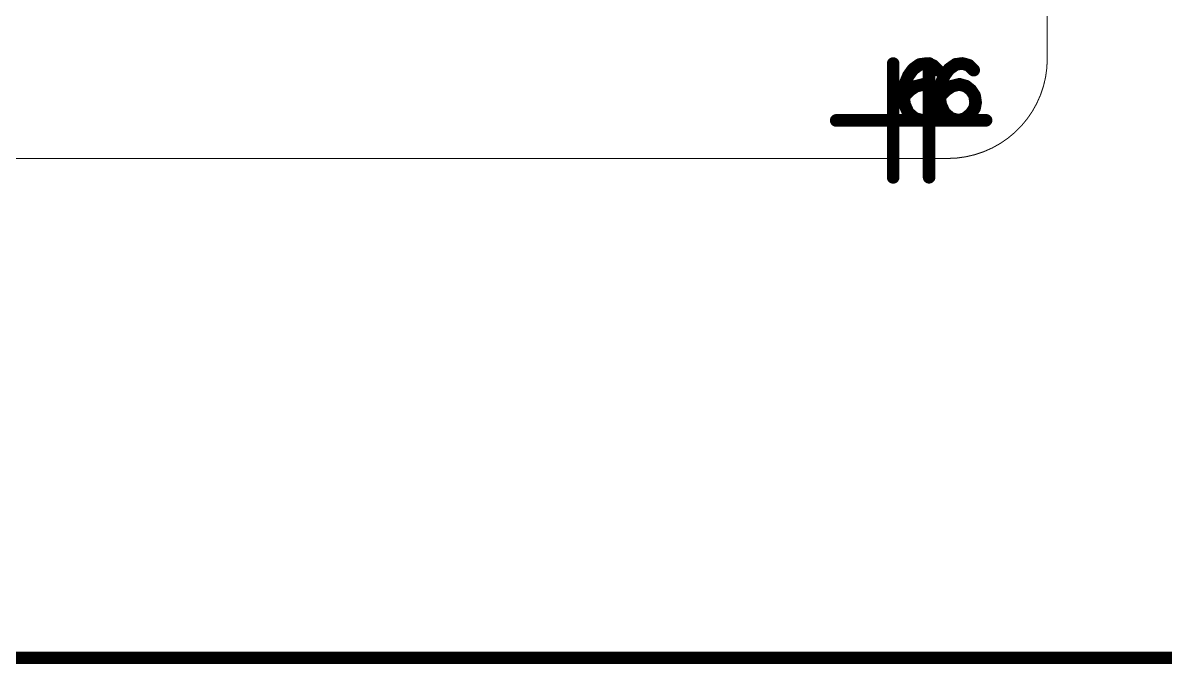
# Model space of a CAD drawing. Header units: millimetres. Extents: x 3362 to 3827, y -139 to 191.
# Drawn here: x 3602.88 to 3614.36, y 7.38 to 13.82 of the extents above; entities that cross this region are included whole.
import ezdxf

# ---------------------------------------------------------------- set-up
doc = ezdxf.new("R2010")
doc.units = ezdxf.units.MM
doc.header["$LTSCALE"] = 23.1
doc.layers.get('0').update_dxf_attribs({"linetype": 'CONTINUOUS'})

# ---------------------------------------------------------------- blocks, each defined once
blk = doc.blocks.new('PAD_R1')
at = {"const_width": 0.5}
blk.add_lwpolyline([(0.25, 0, 1), (-0.25, 0, 1)], format="xyb", close=True, dxfattribs=at)

msp = doc.modelspace()

# ---------------------------------------------------------------- linework, layer by layer
at = {"const_width": 0.0102}
msp.add_lwpolyline([(3613.171, 13.459), (3613.171, 25.059, 0.414215), (3612.171, 26.059), (3581.163, 26.059, 0.202312), (3570.347, 21.496, -0.202309), (3569.272, 21.043), (3563.773, 21.043, -0.202309), (3562.698, 21.496, 0.202312), (3551.882, 26.059), (3530.351, 26.059, 0.414215), (3529.351, 25.059), (3529.351, 13.459, 0.414215), (3530.351, 12.459), (3551.468, 12.459, -0.196013), (3553.215, 11.747, 0.196007), (3563.773, 7.443), (3569.272, 7.443, 0.196007), (3579.83, 11.747, -0.196013), (3581.577, 12.459), (3612.171, 12.459, 0.414215)], format="xyb", close=True, dxfattribs=at)
for points, const_width in [([(3611.623, 13.412), (3611.623, 12.269)], 0.127), ([(3611.819, 13.431), (3611.893, 13.327)], 0.0821), ([(3611.914, 13.47), (3611.932, 13.345)], 0.0672), ([(3611.984, 13.413), (3611.984, 12.27)], 0.127), ([(3612.007, 13.464), (3611.972, 13.342)], 0.0695), ([(3612.092, 13.414), (3612.002, 13.324)], 0.0675), ([(3612.181, 13.432), (3612.255, 13.328)], 0.0821), ([(3612.275, 13.471), (3612.293, 13.346)], 0.0672), ([(3612.368, 13.465), (3612.334, 13.343)], 0.0695), ([(3612.453, 13.415), (3612.363, 13.325)], 0.0675), ([(3611.703, 13.28), (3611.819, 13.23)], 0.0727), ([(3611.747, 13.359), (3611.851, 13.285)], 0.0818), ([(3612.064, 13.281), (3612.181, 13.231)], 0.0727), ([(3612.109, 13.36), (3612.212, 13.286)], 0.0818), ([(3611.678, 13.194), (3611.804, 13.175)], 0.0754), ([(3611.716, 13.157), (3611.806, 13.067)], 0.0945), ([(3611.788, 13.217), (3611.858, 13.112)], 0.0687), ([(3611.874, 13.255), (3611.905, 13.132)], 0.0785), ([(3611.978, 13.254), (3611.944, 13.132)], 0.0695), ([(3612.058, 13.214), (3611.978, 13.115)], 0.0609), ([(3612.039, 13.195), (3612.165, 13.176)], 0.0754), ([(3612.077, 13.158), (3612.167, 13.068)], 0.0945), ([(3612.149, 13.218), (3612.22, 13.113)], 0.0687), ([(3612.236, 13.256), (3612.266, 13.133)], 0.0785), ([(3612.34, 13.255), (3612.305, 13.133)], 0.0695), ([(3612.419, 13.215), (3612.34, 13.116)], 0.0609), ([(3611.669, 13.044), (3611.795, 13.057)], 0.0955), ([(3611.67, 13.145), (3611.796, 13.125)], 0.0754), ([(3612.114, 13.152), (3612.008, 13.082)], 0.0687), ([(3612.031, 13.045), (3612.157, 13.058)], 0.0955), ([(3612.148, 13.064), (3612.022, 13.046)], 0.0675), ([(3612.032, 13.146), (3612.157, 13.126)], 0.0754), ([(3612.475, 13.153), (3612.37, 13.083)], 0.0687), ([(3612.509, 13.065), (3612.383, 13.047)], 0.0675), ([(3611.698, 12.934), (3611.814, 12.986)], 0.0939), ([(3611.767, 12.84), (3611.85, 12.937)], 0.0879), ([(3612.054, 12.835), (3611.973, 12.932)], 0.0743), ([(3612.114, 12.901), (3612.008, 12.971)], 0.0687), ([(3612.147, 12.982), (3612.022, 13.004)], 0.058), ([(3612.06, 12.935), (3612.176, 12.987)], 0.0939), ([(3612.129, 12.841), (3612.211, 12.938)], 0.0879), ([(3612.415, 12.836), (3612.334, 12.933)], 0.0743), ([(3612.475, 12.902), (3612.37, 12.972)], 0.0687), ([(3612.509, 12.983), (3612.384, 13.005)], 0.058), ([(3612.194, 12.841), (3611.051, 12.841)], 0.127), ([(3612.556, 12.842), (3611.413, 12.842)], 0.127), ([(3611.865, 12.789), (3611.896, 12.912)], 0.0785), ([(3611.969, 12.789), (3611.934, 12.911)], 0.0692), ([(3612.226, 12.79), (3612.257, 12.913)], 0.0785), ([(3612.33, 12.79), (3612.295, 12.912)], 0.0692), ([(3571.773, 7.443), (3628.054, 7.443)], 0.127)]:
    msp.add_lwpolyline(points, dxfattribs=dict(const_width=const_width))

# ---------------------------------------------------------------- block references
at = {"xscale": 0.127, "yscale": 0.127}
for p in [(3611.623, 13.412), (3611.89, 13.403), (3611.956, 13.412), (3611.984, 13.413), (3612.023, 13.393), (3612.251, 13.404), (3612.318, 13.413), (3612.384, 13.394), (3611.775, 13.289), (3611.823, 13.355), (3612.071, 13.345), (3612.137, 13.29), (3612.184, 13.356), (3612.432, 13.346), (3611.747, 13.222), (3611.794, 13.146), (3611.851, 13.184), (3611.928, 13.203), (3611.994, 13.184), (3612.042, 13.146), (3612.108, 13.223), (3612.156, 13.147), (3612.213, 13.185), (3612.289, 13.204), (3612.356, 13.185), (3612.403, 13.147), (3611.727, 13.098), (3611.727, 13.079), (3612.08, 13.088), (3612.089, 13.099), (3612.089, 13.08), (3612.09, 13.022), (3612.441, 13.089), (3612.451, 13.023), (3611.737, 13.003), (3611.775, 12.917), (3612.042, 12.907), (3612.08, 12.964), (3612.099, 13.004), (3612.137, 12.918), (3612.403, 12.908), (3612.441, 12.965), (3611.051, 12.841), (3611.413, 12.842), (3611.842, 12.86), (3611.918, 12.841), (3611.985, 12.86), (3612.194, 12.841), (3612.203, 12.861), (3612.28, 12.842), (3612.346, 12.861), (3612.556, 12.842), (3611.623, 12.269), (3611.984, 12.27)]:
    msp.add_blockref('PAD_R1', p, dxfattribs=at)

doc.saveas('drawing.dxf')
